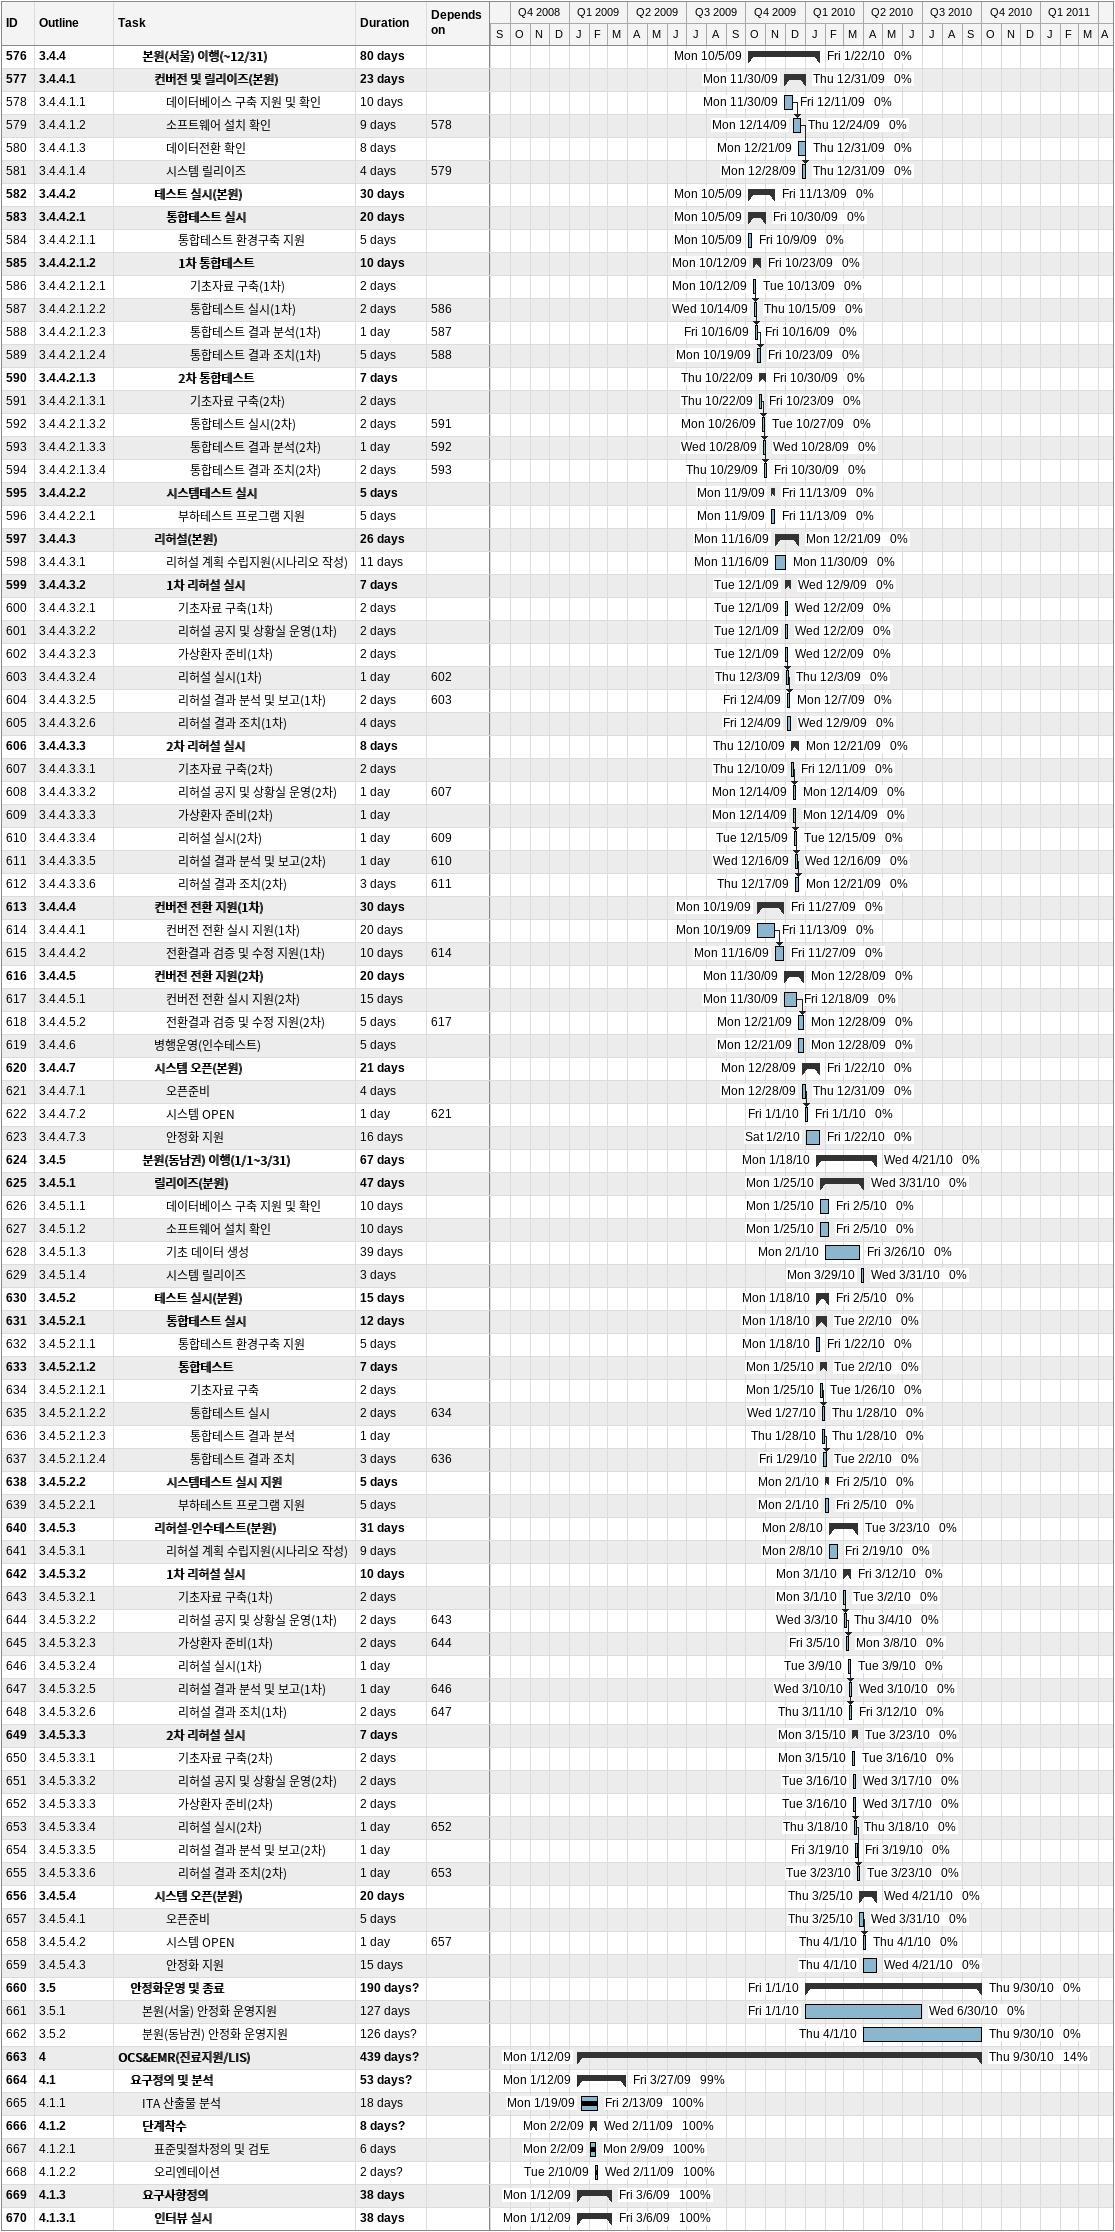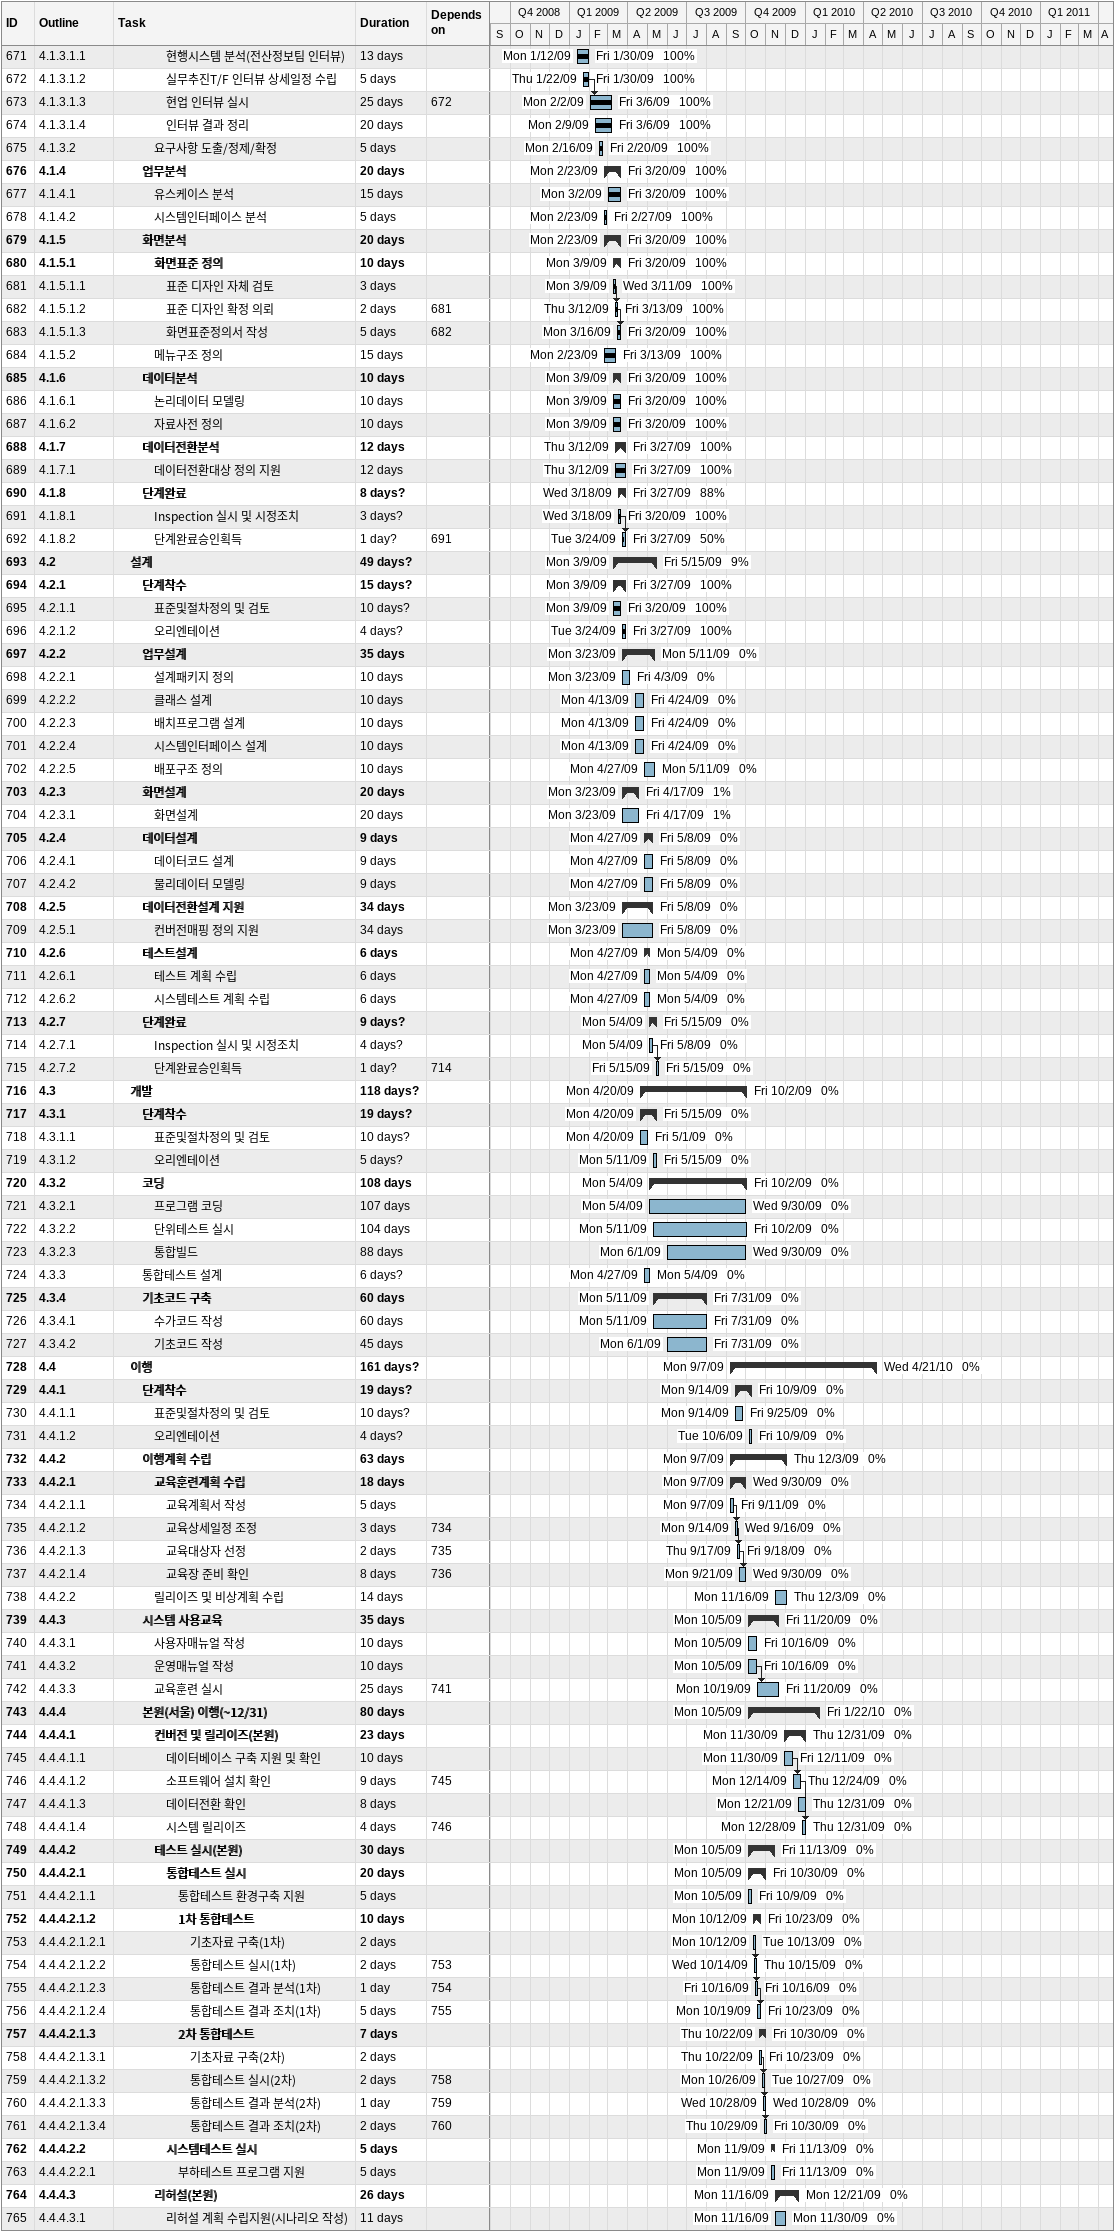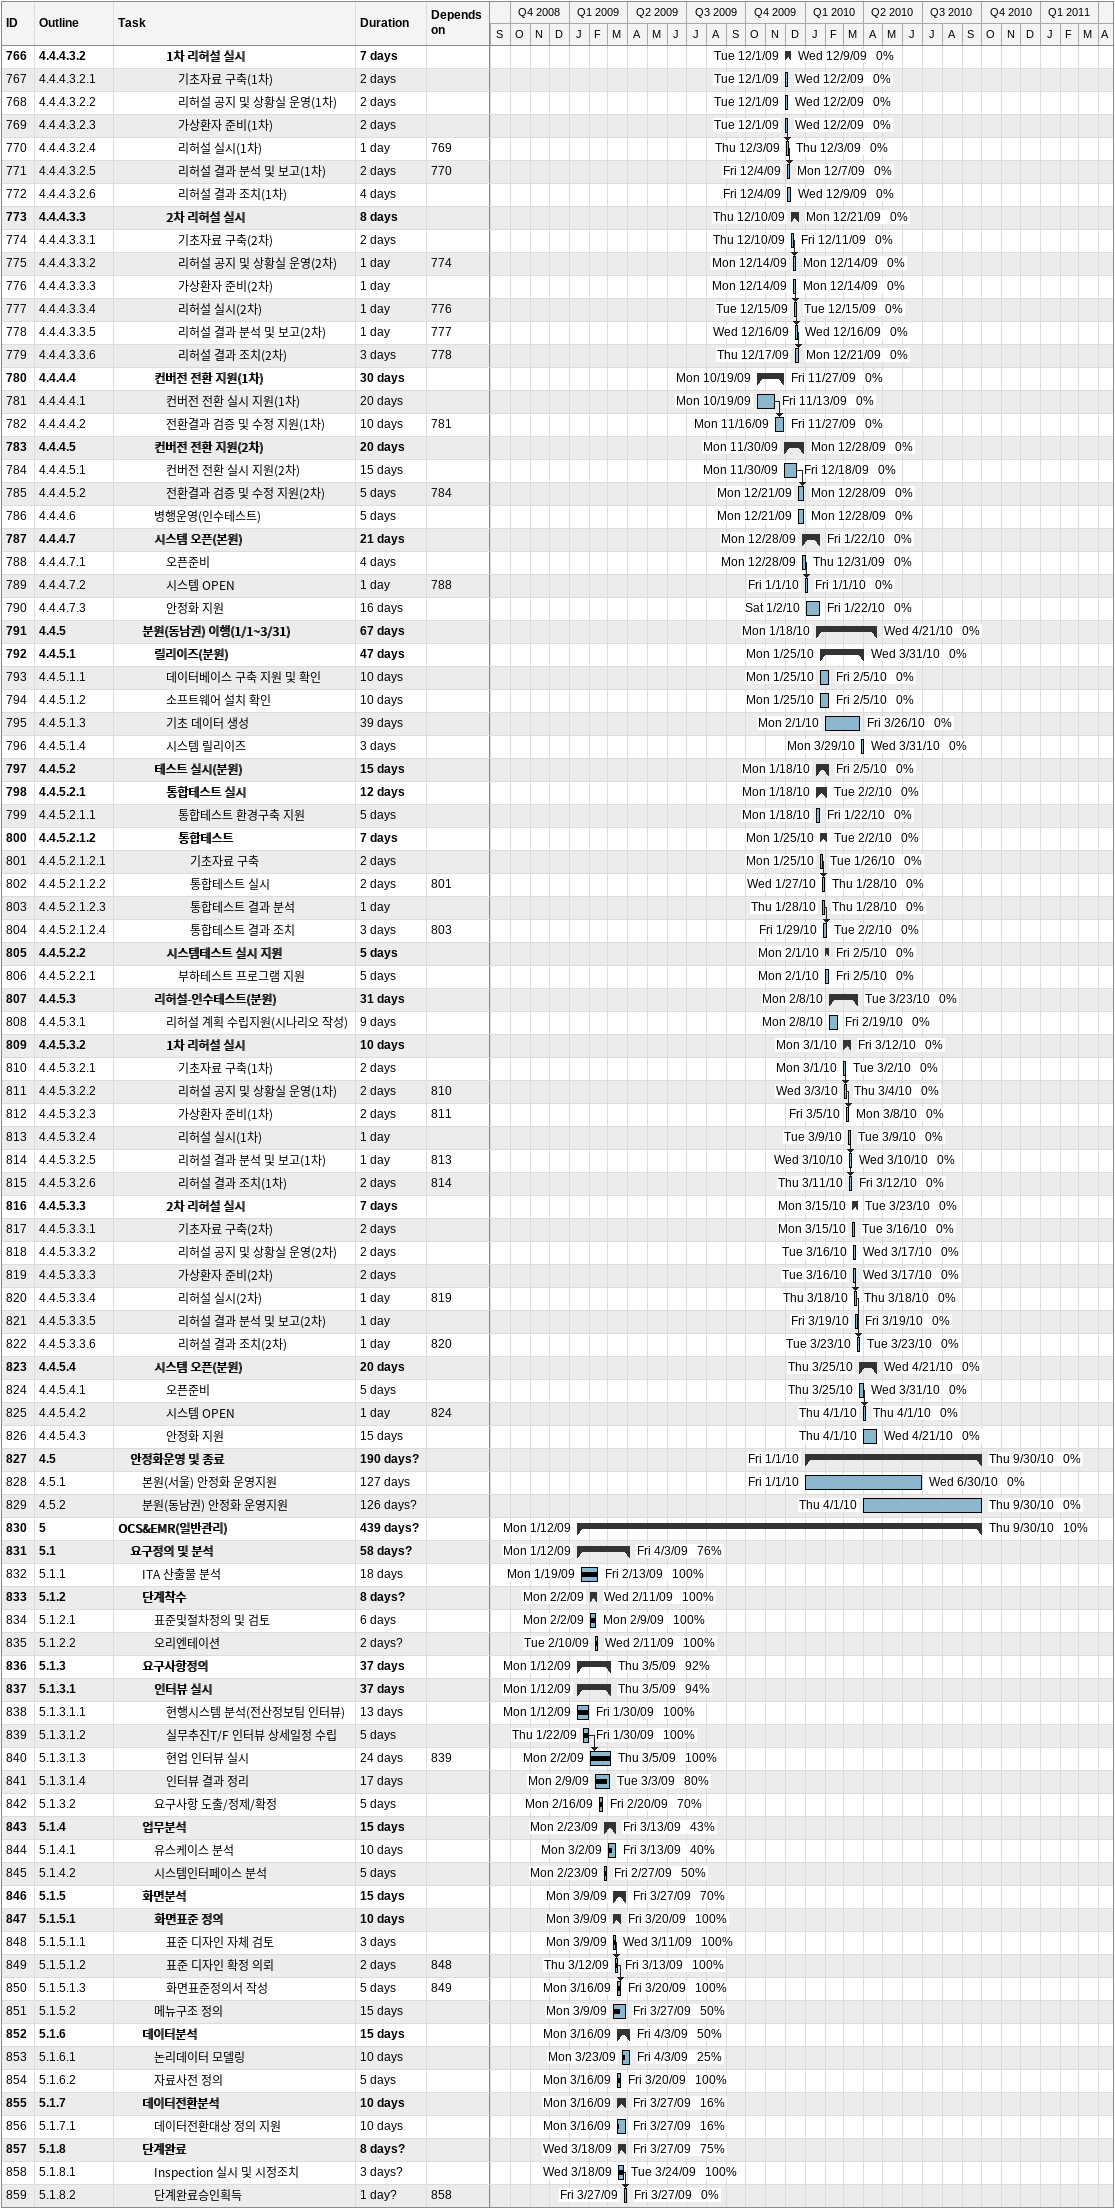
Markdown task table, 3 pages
| ID | WBS | Task | Duration | Start | Finish | Predecessors | % complete |
|---|---|---|---|---|---|---|---|
| 576 | 3.4.4 | **본원(서울) 이행(~12/31)** | 80d | 2009-10-05 | 2010-01-22 |  | 0 |
| 577 | 3.4.4.1 | **컨버전 및 릴리이즈(본원)** | 23d | 2009-11-30 | 2009-12-31 |  | 0 |
| 578 | 3.4.4.1.1 | 데이터베이스 구축 지원 및 확인 | 10d | 2009-11-30 | 2009-12-11 |  | 0 |
| 579 | 3.4.4.1.2 | 소프트웨어 설치 확인 | 9d | 2009-12-14 | 2009-12-24 | 578 | 0 |
| 580 | 3.4.4.1.3 | 데이터전환 확인 | 8d | 2009-12-21 | 2009-12-31 |  | 0 |
| 581 | 3.4.4.1.4 | 시스템 릴리이즈 | 4d | 2009-12-28 | 2009-12-31 | 579 | 0 |
| 582 | 3.4.4.2 | **테스트 실시(본원)** | 30d | 2009-10-05 | 2009-11-13 |  | 0 |
| 583 | 3.4.4.2.1 | **통합테스트 실시** | 20d | 2009-10-05 | 2009-10-30 |  | 0 |
| 584 | 3.4.4.2.1.1 | 통합테스트 환경구축 지원 | 5d | 2009-10-05 | 2009-10-09 |  | 0 |
| 585 | 3.4.4.2.1.2 | **1차 통합테스트** | 10d | 2009-10-12 | 2009-10-23 |  | 0 |
| 586 | 3.4.4.2.1.2.1 | 기초자료 구축(1차) | 2d | 2009-10-12 | 2009-10-13 |  | 0 |
| 587 | 3.4.4.2.1.2.2 | 통합테스트 실시(1차) | 2d | 2009-10-14 | 2009-10-15 | 586 | 0 |
| 588 | 3.4.4.2.1.2.3 | 통합테스트 결과 분석(1차) | 1d | 2009-10-16 | 2009-10-16 | 587 | 0 |
| 589 | 3.4.4.2.1.2.4 | 통합테스트 결과 조치(1차) | 5d | 2009-10-19 | 2009-10-23 | 588 | 0 |
| 590 | 3.4.4.2.1.3 | **2차 통합테스트** | 7d | 2009-10-22 | 2009-10-30 |  | 0 |
| 591 | 3.4.4.2.1.3.1 | 기초자료 구축(2차) | 2d | 2009-10-22 | 2009-10-23 |  | 0 |
| 592 | 3.4.4.2.1.3.2 | 통합테스트 실시(2차) | 2d | 2009-10-26 | 2009-10-27 | 591 | 0 |
| 593 | 3.4.4.2.1.3.3 | 통합테스트 결과 분석(2차) | 1d | 2009-10-28 | 2009-10-28 | 592 | 0 |
| 594 | 3.4.4.2.1.3.4 | 통합테스트 결과 조치(2차) | 2d | 2009-10-29 | 2009-10-30 | 593 | 0 |
| 595 | 3.4.4.2.2 | **시스템테스트 실시** | 5d | 2009-11-09 | 2009-11-13 |  | 0 |
| 596 | 3.4.4.2.2.1 | 부하테스트 프로그램 지원 | 5d | 2009-11-09 | 2009-11-13 |  | 0 |
| 597 | 3.4.4.3 | **리허설(본원)** | 26d | 2009-11-16 | 2009-12-21 |  | 0 |
| 598 | 3.4.4.3.1 | 리허설 계획 수립지원(시나리오 작성) | 11d | 2009-11-16 | 2009-11-30 |  | 0 |
| 599 | 3.4.4.3.2 | **1차 리허설 실시** | 7d | 2009-12-01 | 2009-12-09 |  | 0 |
| 600 | 3.4.4.3.2.1 | 기초자료 구축(1차) | 2d | 2009-12-01 | 2009-12-02 |  | 0 |
| 601 | 3.4.4.3.2.2 | 리허설 공지 및 상황실 운영(1차) | 2d | 2009-12-01 | 2009-12-02 |  | 0 |
| 602 | 3.4.4.3.2.3 | 가상환자 준비(1차) | 2d | 2009-12-01 | 2009-12-02 |  | 0 |
| 603 | 3.4.4.3.2.4 | 리허설 실시(1차) | 1d | 2009-12-03 | 2009-12-03 | 602 | 0 |
| 604 | 3.4.4.3.2.5 | 리허설 결과 분석 및 보고(1차) | 2d | 2009-12-04 | 2009-12-07 | 603 | 0 |
| 605 | 3.4.4.3.2.6 | 리허설 결과 조치(1차) | 4d | 2009-12-04 | 2009-12-09 |  | 0 |
| 606 | 3.4.4.3.3 | **2차 리허설 실시** | 8d | 2009-12-10 | 2009-12-21 |  | 0 |
| 607 | 3.4.4.3.3.1 | 기초자료 구축(2차) | 2d | 2009-12-10 | 2009-12-11 |  | 0 |
| 608 | 3.4.4.3.3.2 | 리허설 공지 및 상황실 운영(2차) | 1d | 2009-12-14 | 2009-12-14 | 607 | 0 |
| 609 | 3.4.4.3.3.3 | 가상환자 준비(2차) | 1d | 2009-12-14 | 2009-12-14 |  | 0 |
| 610 | 3.4.4.3.3.4 | 리허설 실시(2차) | 1d | 2009-12-15 | 2009-12-15 | 609 | 0 |
| 611 | 3.4.4.3.3.5 | 리허설 결과 분석 및 보고(2차) | 1d | 2009-12-16 | 2009-12-16 | 610 | 0 |
| 612 | 3.4.4.3.3.6 | 리허설 결과 조치(2차) | 3d | 2009-12-17 | 2009-12-21 | 611 | 0 |
| 613 | 3.4.4.4 | **컨버전 전환 지원(1차)** | 30d | 2009-10-19 | 2009-11-27 |  | 0 |
| 614 | 3.4.4.4.1 | 컨버전 전환 실시 지원(1차) | 20d | 2009-10-19 | 2009-11-13 |  | 0 |
| 615 | 3.4.4.4.2 | 전환결과 검증 및 수정 지원(1차) | 10d | 2009-11-16 | 2009-11-27 | 614 | 0 |
| 616 | 3.4.4.5 | **컨버전 전환 지원(2차)** | 20d | 2009-11-30 | 2009-12-28 |  | 0 |
| 617 | 3.4.4.5.1 | 컨버전 전환 실시 지원(2차) | 15d | 2009-11-30 | 2009-12-18 |  | 0 |
| 618 | 3.4.4.5.2 | 전환결과 검증 및 수정 지원(2차) | 5d | 2009-12-21 | 2009-12-28 | 617 | 0 |
| 619 | 3.4.4.6 | 병행운영(인수테스트) | 5d | 2009-12-21 | 2009-12-28 |  | 0 |
| 620 | 3.4.4.7 | **시스템 오픈(본원)** | 21d | 2009-12-28 | 2010-01-22 |  | 0 |
| 621 | 3.4.4.7.1 | 오픈준비 | 4d | 2009-12-28 | 2009-12-31 |  | 0 |
| 622 | 3.4.4.7.2 | 시스템 OPEN | 1d | 2010-01-01 | 2010-01-01 | 621 | 0 |
| 623 | 3.4.4.7.3 | 안정화 지원 | 16d | 2010-01-02 | 2010-01-22 |  | 0 |
| 624 | 3.4.5 | **분원(동남권) 이행(1/1~3/31)** | 67d | 2010-01-18 | 2010-04-21 |  | 0 |
| 625 | 3.4.5.1 | **릴리이즈(분원)** | 47d | 2010-01-25 | 2010-03-31 |  | 0 |
| 626 | 3.4.5.1.1 | 데이터베이스 구축 지원 및 확인 | 10d | 2010-01-25 | 2010-02-05 |  | 0 |
| 627 | 3.4.5.1.2 | 소프트웨어 설치 확인 | 10d | 2010-01-25 | 2010-02-05 |  | 0 |
| 628 | 3.4.5.1.3 | 기초 데이터 생성 | 39d | 2010-02-01 | 2010-03-26 |  | 0 |
| 629 | 3.4.5.1.4 | 시스템 릴리이즈 | 3d | 2010-03-29 | 2010-03-31 |  | 0 |
| 630 | 3.4.5.2 | **테스트 실시(분원)** | 15d | 2010-01-18 | 2010-02-05 |  | 0 |
| 631 | 3.4.5.2.1 | **통합테스트 실시** | 12d | 2010-01-18 | 2010-02-02 |  | 0 |
| 632 | 3.4.5.2.1.1 | 통합테스트 환경구축 지원 | 5d | 2010-01-18 | 2010-01-22 |  | 0 |
| 633 | 3.4.5.2.1.2 | **통합테스트** | 7d | 2010-01-25 | 2010-02-02 |  | 0 |
| 634 | 3.4.5.2.1.2.1 | 기초자료 구축 | 2d | 2010-01-25 | 2010-01-26 |  | 0 |
| 635 | 3.4.5.2.1.2.2 | 통합테스트 실시 | 2d | 2010-01-27 | 2010-01-28 | 634 | 0 |
| 636 | 3.4.5.2.1.2.3 | 통합테스트 결과 분석 | 1d | 2010-01-28 | 2010-01-28 |  | 0 |
| 637 | 3.4.5.2.1.2.4 | 통합테스트 결과 조치 | 3d | 2010-01-29 | 2010-02-02 | 636 | 0 |
| 638 | 3.4.5.2.2 | **시스템테스트 실시 지원** | 5d | 2010-02-01 | 2010-02-05 |  | 0 |
| 639 | 3.4.5.2.2.1 | 부하테스트 프로그램 지원 | 5d | 2010-02-01 | 2010-02-05 |  | 0 |
| 640 | 3.4.5.3 | **리허설-인수테스트(분원)** | 31d | 2010-02-08 | 2010-03-23 |  | 0 |
| 641 | 3.4.5.3.1 | 리허설 계획 수립지원(시나리오 작성) | 9d | 2010-02-08 | 2010-02-19 |  | 0 |
| 642 | 3.4.5.3.2 | **1차 리허설 실시** | 10d | 2010-03-01 | 2010-03-12 |  | 0 |
| 643 | 3.4.5.3.2.1 | 기초자료 구축(1차) | 2d | 2010-03-01 | 2010-03-02 |  | 0 |
| 644 | 3.4.5.3.2.2 | 리허설 공지 및 상황실 운영(1차) | 2d | 2010-03-03 | 2010-03-04 | 643 | 0 |
| 645 | 3.4.5.3.2.3 | 가상환자 준비(1차) | 2d | 2010-03-05 | 2010-03-08 | 644 | 0 |
| 646 | 3.4.5.3.2.4 | 리허설 실시(1차) | 1d | 2010-03-09 | 2010-03-09 |  | 0 |
| 647 | 3.4.5.3.2.5 | 리허설 결과 분석 및 보고(1차) | 1d | 2010-03-10 | 2010-03-10 | 646 | 0 |
| 648 | 3.4.5.3.2.6 | 리허설 결과 조치(1차) | 2d | 2010-03-11 | 2010-03-12 | 647 | 0 |
| 649 | 3.4.5.3.3 | **2차 리허설 실시** | 7d | 2010-03-15 | 2010-03-23 |  | 0 |
| 650 | 3.4.5.3.3.1 | 기초자료 구축(2차) | 2d | 2010-03-15 | 2010-03-16 |  | 0 |
| 651 | 3.4.5.3.3.2 | 리허설 공지 및 상황실 운영(2차) | 2d | 2010-03-16 | 2010-03-17 |  | 0 |
| 652 | 3.4.5.3.3.3 | 가상환자 준비(2차) | 2d | 2010-03-16 | 2010-03-17 |  | 0 |
| 653 | 3.4.5.3.3.4 | 리허설 실시(2차) | 1d | 2010-03-18 | 2010-03-18 | 652 | 0 |
| 654 | 3.4.5.3.3.5 | 리허설 결과 분석 및 보고(2차) | 1d | 2010-03-19 | 2010-03-19 |  | 0 |
| 655 | 3.4.5.3.3.6 | 리허설 결과 조치(2차) | 1d | 2010-03-23 | 2010-03-23 | 653 | 0 |
| 656 | 3.4.5.4 | **시스템 오픈(분원)** | 20d | 2010-03-25 | 2010-04-21 |  | 0 |
| 657 | 3.4.5.4.1 | 오픈준비 | 5d | 2010-03-25 | 2010-03-31 |  | 0 |
| 658 | 3.4.5.4.2 | 시스템 OPEN | 1d | 2010-04-01 | 2010-04-01 | 657 | 0 |
| 659 | 3.4.5.4.3 | 안정화 지원 | 15d | 2010-04-01 | 2010-04-21 |  | 0 |
| 660 | 3.5 | **안정화운영 및 종료** | 190d? | 2010-01-01 | 2010-09-30 |  | 0 |
| 661 | 3.5.1 | 본원(서울) 안정화 운영지원 | 127d | 2010-01-01 | 2010-06-30 |  | 0 |
| 662 | 3.5.2 | 분원(동남권) 안정화 운영지원 | 126d? | 2010-04-01 | 2010-09-30 |  | 0 |
| 663 | 4 | **OCS&EMR(진료지원/LIS)** | 439d? | 2009-01-12 | 2010-09-30 |  | 14 |
| 664 | 4.1 | **요구정의 및 분석** | 53d? | 2009-01-12 | 2009-03-27 |  | 99 |
| 665 | 4.1.1 | ITA 산출물 분석 | 18d | 2009-01-19 | 2009-02-13 |  | 100 |
| 666 | 4.1.2 | **단계착수** | 8d? | 2009-02-02 | 2009-02-11 |  | 100 |
| 667 | 4.1.2.1 | 표준및절차정의 및 검토 | 6d | 2009-02-02 | 2009-02-09 |  | 100 |
| 668 | 4.1.2.2 | 오리엔테이션 | 2d? | 2009-02-10 | 2009-02-11 |  | 100 |
| 669 | 4.1.3 | **요구사항정의** | 38d | 2009-01-12 | 2009-03-06 |  | 100 |
| 670 | 4.1.3.1 | **인터뷰 실시** | 38d | 2009-01-12 | 2009-03-06 |  | 100 |
| 671 | 4.1.3.1.1 | 현행시스템 분석(전산정보팀 인터뷰) | 13d | 2009-01-12 | 2009-01-30 |  | 100 |
| 672 | 4.1.3.1.2 | 실무추진T/F 인터뷰 상세일정 수립 | 5d | 2009-01-22 | 2009-01-30 |  | 100 |
| 673 | 4.1.3.1.3 | 현업 인터뷰 실시 | 25d | 2009-02-02 | 2009-03-06 | 672 | 100 |
| 674 | 4.1.3.1.4 | 인터뷰 결과 정리 | 20d | 2009-02-09 | 2009-03-06 |  | 100 |
| 675 | 4.1.3.2 | 요구사항 도출/정제/확정 | 5d | 2009-02-16 | 2009-02-20 |  | 100 |
| 676 | 4.1.4 | **업무분석** | 20d | 2009-02-23 | 2009-03-20 |  | 100 |
| 677 | 4.1.4.1 | 유스케이스 분석 | 15d | 2009-03-02 | 2009-03-20 |  | 100 |
| 678 | 4.1.4.2 | 시스템인터페이스 분석 | 5d | 2009-02-23 | 2009-02-27 |  | 100 |
| 679 | 4.1.5 | **화면분석** | 20d | 2009-02-23 | 2009-03-20 |  | 100 |
| 680 | 4.1.5.1 | **화면표준 정의** | 10d | 2009-03-09 | 2009-03-20 |  | 100 |
| 681 | 4.1.5.1.1 | 표준 디자인 자체 검토 | 3d | 2009-03-09 | 2009-03-11 |  | 100 |
| 682 | 4.1.5.1.2 | 표준 디자인 확정 의뢰 | 2d | 2009-03-12 | 2009-03-13 | 681 | 100 |
| 683 | 4.1.5.1.3 | 화면표준정의서 작성 | 5d | 2009-03-16 | 2009-03-20 | 682 | 100 |
| 684 | 4.1.5.2 | 메뉴구조 정의 | 15d | 2009-02-23 | 2009-03-13 |  | 100 |
| 685 | 4.1.6 | **데이터분석** | 10d | 2009-03-09 | 2009-03-20 |  | 100 |
| 686 | 4.1.6.1 | 논리데이터 모델링 | 10d | 2009-03-09 | 2009-03-20 |  | 100 |
| 687 | 4.1.6.2 | 자료사전 정의 | 10d | 2009-03-09 | 2009-03-20 |  | 100 |
| 688 | 4.1.7 | **데이터전환분석** | 12d | 2009-03-12 | 2009-03-27 |  | 100 |
| 689 | 4.1.7.1 | 데이터전환대상 정의 지원 | 12d | 2009-03-12 | 2009-03-27 |  | 100 |
| 690 | 4.1.8 | **단계완료** | 8d? | 2009-03-18 | 2009-03-27 |  | 88 |
| 691 | 4.1.8.1 | Inspection 실시 및 시정조치 | 3d? | 2009-03-18 | 2009-03-20 |  | 100 |
| 692 | 4.1.8.2 | 단계완료승인획득 | 1d? | 2009-03-24 | 2009-03-27 | 691 | 50 |
| 693 | 4.2 | **설계** | 49d? | 2009-03-09 | 2009-05-15 |  | 9 |
| 694 | 4.2.1 | **단계착수** | 15d? | 2009-03-09 | 2009-03-27 |  | 100 |
| 695 | 4.2.1.1 | 표준및절차정의 및 검토 | 10d? | 2009-03-09 | 2009-03-20 |  | 100 |
| 696 | 4.2.1.2 | 오리엔테이션 | 4d? | 2009-03-24 | 2009-03-27 |  | 100 |
| 697 | 4.2.2 | **업무설계** | 35d | 2009-03-23 | 2009-05-11 |  | 0 |
| 698 | 4.2.2.1 | 설계패키지 정의 | 10d | 2009-03-23 | 2009-04-03 |  | 0 |
| 699 | 4.2.2.2 | 클래스 설계 | 10d | 2009-04-13 | 2009-04-24 |  | 0 |
| 700 | 4.2.2.3 | 배치프로그램 설계 | 10d | 2009-04-13 | 2009-04-24 |  | 0 |
| 701 | 4.2.2.4 | 시스템인터페이스 설계 | 10d | 2009-04-13 | 2009-04-24 |  | 0 |
| 702 | 4.2.2.5 | 배포구조 정의 | 10d | 2009-04-27 | 2009-05-11 |  | 0 |
| 703 | 4.2.3 | **화면설계** | 20d | 2009-03-23 | 2009-04-17 |  | 1 |
| 704 | 4.2.3.1 | 화면설계 | 20d | 2009-03-23 | 2009-04-17 |  | 1 |
| 705 | 4.2.4 | **데이터설계** | 9d | 2009-04-27 | 2009-05-08 |  | 0 |
| 706 | 4.2.4.1 | 데이터코드 설계 | 9d | 2009-04-27 | 2009-05-08 |  | 0 |
| 707 | 4.2.4.2 | 물리데이터 모델링 | 9d | 2009-04-27 | 2009-05-08 |  | 0 |
| 708 | 4.2.5 | **데이터전환설계 지원** | 34d | 2009-03-23 | 2009-05-08 |  | 0 |
| 709 | 4.2.5.1 | 컨버전매핑 정의 지원 | 34d | 2009-03-23 | 2009-05-08 |  | 0 |
| 710 | 4.2.6 | **테스트설계** | 6d | 2009-04-27 | 2009-05-04 |  | 0 |
| 711 | 4.2.6.1 | 테스트 계획 수립 | 6d | 2009-04-27 | 2009-05-04 |  | 0 |
| 712 | 4.2.6.2 | 시스템테스트 계획 수립 | 6d | 2009-04-27 | 2009-05-04 |  | 0 |
| 713 | 4.2.7 | **단계완료** | 9d? | 2009-05-04 | 2009-05-15 |  | 0 |
| 714 | 4.2.7.1 | Inspection 실시 및 시정조치 | 4d? | 2009-05-04 | 2009-05-08 |  | 0 |
| 715 | 4.2.7.2 | 단계완료승인획득 | 1d? | 2009-05-15 | 2009-05-15 | 714 | 0 |
| 716 | 4.3 | **개발** | 118d? | 2009-04-20 | 2009-10-02 |  | 0 |
| 717 | 4.3.1 | **단계착수** | 19d? | 2009-04-20 | 2009-05-15 |  | 0 |
| 718 | 4.3.1.1 | 표준및절차정의 및 검토 | 10d? | 2009-04-20 | 2009-05-01 |  | 0 |
| 719 | 4.3.1.2 | 오리엔테이션 | 5d? | 2009-05-11 | 2009-05-15 |  | 0 |
| 720 | 4.3.2 | **코딩** | 108d | 2009-05-04 | 2009-10-02 |  | 0 |
| 721 | 4.3.2.1 | 프로그램 코딩 | 107d | 2009-05-04 | 2009-09-30 |  | 0 |
| 722 | 4.3.2.2 | 단위테스트 실시 | 104d | 2009-05-11 | 2009-10-02 |  | 0 |
| 723 | 4.3.2.3 | 통합빌드 | 88d | 2009-06-01 | 2009-09-30 |  | 0 |
| 724 | 4.3.3 | 통합테스트 설계 | 6d? | 2009-04-27 | 2009-05-04 |  | 0 |
| 725 | 4.3.4 | **기초코드 구축** | 60d | 2009-05-11 | 2009-07-31 |  | 0 |
| 726 | 4.3.4.1 | 수가코드 작성 | 60d | 2009-05-11 | 2009-07-31 |  | 0 |
| 727 | 4.3.4.2 | 기초코드 작성 | 45d | 2009-06-01 | 2009-07-31 |  | 0 |
| 728 | 4.4 | **이행** | 161d? | 2009-09-07 | 2010-04-21 |  | 0 |
| 729 | 4.4.1 | **단계착수** | 19d? | 2009-09-14 | 2009-10-09 |  | 0 |
| 730 | 4.4.1.1 | 표준및절차정의 및 검토 | 10d? | 2009-09-14 | 2009-09-25 |  | 0 |
| 731 | 4.4.1.2 | 오리엔테이션 | 4d? | 2009-10-06 | 2009-10-09 |  | 0 |
| 732 | 4.4.2 | **이행계획 수립** | 63d | 2009-09-07 | 2009-12-03 |  | 0 |
| 733 | 4.4.2.1 | **교육훈련계획 수립** | 18d | 2009-09-07 | 2009-09-30 |  | 0 |
| 734 | 4.4.2.1.1 | 교육계획서 작성 | 5d | 2009-09-07 | 2009-09-11 |  | 0 |
| 735 | 4.4.2.1.2 | 교육상세일정 조정 | 3d | 2009-09-14 | 2009-09-16 | 734 | 0 |
| 736 | 4.4.2.1.3 | 교육대상자 선정 | 2d | 2009-09-17 | 2009-09-18 | 735 | 0 |
| 737 | 4.4.2.1.4 | 교육장 준비 확인 | 8d | 2009-09-21 | 2009-09-30 | 736 | 0 |
| 738 | 4.4.2.2 | 릴리이즈 및 비상계획 수립 | 14d | 2009-11-16 | 2009-12-03 |  | 0 |
| 739 | 4.4.3 | **시스템 사용교육** | 35d | 2009-10-05 | 2009-11-20 |  | 0 |
| 740 | 4.4.3.1 | 사용자매뉴얼 작성 | 10d | 2009-10-05 | 2009-10-16 |  | 0 |
| 741 | 4.4.3.2 | 운영매뉴얼 작성 | 10d | 2009-10-05 | 2009-10-16 |  | 0 |
| 742 | 4.4.3.3 | 교육훈련 실시 | 25d | 2009-10-19 | 2009-11-20 | 741 | 0 |
| 743 | 4.4.4 | **본원(서울) 이행(~12/31)** | 80d | 2009-10-05 | 2010-01-22 |  | 0 |
| 744 | 4.4.4.1 | **컨버전 및 릴리이즈(본원)** | 23d | 2009-11-30 | 2009-12-31 |  | 0 |
| 745 | 4.4.4.1.1 | 데이터베이스 구축 지원 및 확인 | 10d | 2009-11-30 | 2009-12-11 |  | 0 |
| 746 | 4.4.4.1.2 | 소프트웨어 설치 확인 | 9d | 2009-12-14 | 2009-12-24 | 745 | 0 |
| 747 | 4.4.4.1.3 | 데이터전환 확인 | 8d | 2009-12-21 | 2009-12-31 |  | 0 |
| 748 | 4.4.4.1.4 | 시스템 릴리이즈 | 4d | 2009-12-28 | 2009-12-31 | 746 | 0 |
| 749 | 4.4.4.2 | **테스트 실시(본원)** | 30d | 2009-10-05 | 2009-11-13 |  | 0 |
| 750 | 4.4.4.2.1 | **통합테스트 실시** | 20d | 2009-10-05 | 2009-10-30 |  | 0 |
| 751 | 4.4.4.2.1.1 | 통합테스트 환경구축 지원 | 5d | 2009-10-05 | 2009-10-09 |  | 0 |
| 752 | 4.4.4.2.1.2 | **1차 통합테스트** | 10d | 2009-10-12 | 2009-10-23 |  | 0 |
| 753 | 4.4.4.2.1.2.1 | 기초자료 구축(1차) | 2d | 2009-10-12 | 2009-10-13 |  | 0 |
| 754 | 4.4.4.2.1.2.2 | 통합테스트 실시(1차) | 2d | 2009-10-14 | 2009-10-15 | 753 | 0 |
| 755 | 4.4.4.2.1.2.3 | 통합테스트 결과 분석(1차) | 1d | 2009-10-16 | 2009-10-16 | 754 | 0 |
| 756 | 4.4.4.2.1.2.4 | 통합테스트 결과 조치(1차) | 5d | 2009-10-19 | 2009-10-23 | 755 | 0 |
| 757 | 4.4.4.2.1.3 | **2차 통합테스트** | 7d | 2009-10-22 | 2009-10-30 |  | 0 |
| 758 | 4.4.4.2.1.3.1 | 기초자료 구축(2차) | 2d | 2009-10-22 | 2009-10-23 |  | 0 |
| 759 | 4.4.4.2.1.3.2 | 통합테스트 실시(2차) | 2d | 2009-10-26 | 2009-10-27 | 758 | 0 |
| 760 | 4.4.4.2.1.3.3 | 통합테스트 결과 분석(2차) | 1d | 2009-10-28 | 2009-10-28 | 759 | 0 |
| 761 | 4.4.4.2.1.3.4 | 통합테스트 결과 조치(2차) | 2d | 2009-10-29 | 2009-10-30 | 760 | 0 |
| 762 | 4.4.4.2.2 | **시스템테스트 실시** | 5d | 2009-11-09 | 2009-11-13 |  | 0 |
| 763 | 4.4.4.2.2.1 | 부하테스트 프로그램 지원 | 5d | 2009-11-09 | 2009-11-13 |  | 0 |
| 764 | 4.4.4.3 | **리허설(본원)** | 26d | 2009-11-16 | 2009-12-21 |  | 0 |
| 765 | 4.4.4.3.1 | 리허설 계획 수립지원(시나리오 작성) | 11d | 2009-11-16 | 2009-11-30 |  | 0 |
| 766 | 4.4.4.3.2 | **1차 리허설 실시** | 7d | 2009-12-01 | 2009-12-09 |  | 0 |
| 767 | 4.4.4.3.2.1 | 기초자료 구축(1차) | 2d | 2009-12-01 | 2009-12-02 |  | 0 |
| 768 | 4.4.4.3.2.2 | 리허설 공지 및 상황실 운영(1차) | 2d | 2009-12-01 | 2009-12-02 |  | 0 |
| 769 | 4.4.4.3.2.3 | 가상환자 준비(1차) | 2d | 2009-12-01 | 2009-12-02 |  | 0 |
| 770 | 4.4.4.3.2.4 | 리허설 실시(1차) | 1d | 2009-12-03 | 2009-12-03 | 769 | 0 |
| 771 | 4.4.4.3.2.5 | 리허설 결과 분석 및 보고(1차) | 2d | 2009-12-04 | 2009-12-07 | 770 | 0 |
| 772 | 4.4.4.3.2.6 | 리허설 결과 조치(1차) | 4d | 2009-12-04 | 2009-12-09 |  | 0 |
| 773 | 4.4.4.3.3 | **2차 리허설 실시** | 8d | 2009-12-10 | 2009-12-21 |  | 0 |
| 774 | 4.4.4.3.3.1 | 기초자료 구축(2차) | 2d | 2009-12-10 | 2009-12-11 |  | 0 |
| 775 | 4.4.4.3.3.2 | 리허설 공지 및 상황실 운영(2차) | 1d | 2009-12-14 | 2009-12-14 | 774 | 0 |
| 776 | 4.4.4.3.3.3 | 가상환자 준비(2차) | 1d | 2009-12-14 | 2009-12-14 |  | 0 |
| 777 | 4.4.4.3.3.4 | 리허설 실시(2차) | 1d | 2009-12-15 | 2009-12-15 | 776 | 0 |
| 778 | 4.4.4.3.3.5 | 리허설 결과 분석 및 보고(2차) | 1d | 2009-12-16 | 2009-12-16 | 777 | 0 |
| 779 | 4.4.4.3.3.6 | 리허설 결과 조치(2차) | 3d | 2009-12-17 | 2009-12-21 | 778 | 0 |
| 780 | 4.4.4.4 | **컨버전 전환 지원(1차)** | 30d | 2009-10-19 | 2009-11-27 |  | 0 |
| 781 | 4.4.4.4.1 | 컨버전 전환 실시 지원(1차) | 20d | 2009-10-19 | 2009-11-13 |  | 0 |
| 782 | 4.4.4.4.2 | 전환결과 검증 및 수정 지원(1차) | 10d | 2009-11-16 | 2009-11-27 | 781 | 0 |
| 783 | 4.4.4.5 | **컨버전 전환 지원(2차)** | 20d | 2009-11-30 | 2009-12-28 |  | 0 |
| 784 | 4.4.4.5.1 | 컨버전 전환 실시 지원(2차) | 15d | 2009-11-30 | 2009-12-18 |  | 0 |
| 785 | 4.4.4.5.2 | 전환결과 검증 및 수정 지원(2차) | 5d | 2009-12-21 | 2009-12-28 | 784 | 0 |
| 786 | 4.4.4.6 | 병행운영(인수테스트) | 5d | 2009-12-21 | 2009-12-28 |  | 0 |
| 787 | 4.4.4.7 | **시스템 오픈(본원)** | 21d | 2009-12-28 | 2010-01-22 |  | 0 |
| 788 | 4.4.4.7.1 | 오픈준비 | 4d | 2009-12-28 | 2009-12-31 |  | 0 |
| 789 | 4.4.4.7.2 | 시스템 OPEN | 1d | 2010-01-01 | 2010-01-01 | 788 | 0 |
| 790 | 4.4.4.7.3 | 안정화 지원 | 16d | 2010-01-02 | 2010-01-22 |  | 0 |
| 791 | 4.4.5 | **분원(동남권) 이행(1/1~3/31)** | 67d | 2010-01-18 | 2010-04-21 |  | 0 |
| 792 | 4.4.5.1 | **릴리이즈(분원)** | 47d | 2010-01-25 | 2010-03-31 |  | 0 |
| 793 | 4.4.5.1.1 | 데이터베이스 구축 지원 및 확인 | 10d | 2010-01-25 | 2010-02-05 |  | 0 |
| 794 | 4.4.5.1.2 | 소프트웨어 설치 확인 | 10d | 2010-01-25 | 2010-02-05 |  | 0 |
| 795 | 4.4.5.1.3 | 기초 데이터 생성 | 39d | 2010-02-01 | 2010-03-26 |  | 0 |
| 796 | 4.4.5.1.4 | 시스템 릴리이즈 | 3d | 2010-03-29 | 2010-03-31 |  | 0 |
| 797 | 4.4.5.2 | **테스트 실시(분원)** | 15d | 2010-01-18 | 2010-02-05 |  | 0 |
| 798 | 4.4.5.2.1 | **통합테스트 실시** | 12d | 2010-01-18 | 2010-02-02 |  | 0 |
| 799 | 4.4.5.2.1.1 | 통합테스트 환경구축 지원 | 5d | 2010-01-18 | 2010-01-22 |  | 0 |
| 800 | 4.4.5.2.1.2 | **통합테스트** | 7d | 2010-01-25 | 2010-02-02 |  | 0 |
| 801 | 4.4.5.2.1.2.1 | 기초자료 구축 | 2d | 2010-01-25 | 2010-01-26 |  | 0 |
| 802 | 4.4.5.2.1.2.2 | 통합테스트 실시 | 2d | 2010-01-27 | 2010-01-28 | 801 | 0 |
| 803 | 4.4.5.2.1.2.3 | 통합테스트 결과 분석 | 1d | 2010-01-28 | 2010-01-28 |  | 0 |
| 804 | 4.4.5.2.1.2.4 | 통합테스트 결과 조치 | 3d | 2010-01-29 | 2010-02-02 | 803 | 0 |
| 805 | 4.4.5.2.2 | **시스템테스트 실시 지원** | 5d | 2010-02-01 | 2010-02-05 |  | 0 |
| 806 | 4.4.5.2.2.1 | 부하테스트 프로그램 지원 | 5d | 2010-02-01 | 2010-02-05 |  | 0 |
| 807 | 4.4.5.3 | **리허설-인수테스트(분원)** | 31d | 2010-02-08 | 2010-03-23 |  | 0 |
| 808 | 4.4.5.3.1 | 리허설 계획 수립지원(시나리오 작성) | 9d | 2010-02-08 | 2010-02-19 |  | 0 |
| 809 | 4.4.5.3.2 | **1차 리허설 실시** | 10d | 2010-03-01 | 2010-03-12 |  | 0 |
| 810 | 4.4.5.3.2.1 | 기초자료 구축(1차) | 2d | 2010-03-01 | 2010-03-02 |  | 0 |
| 811 | 4.4.5.3.2.2 | 리허설 공지 및 상황실 운영(1차) | 2d | 2010-03-03 | 2010-03-04 | 810 | 0 |
| 812 | 4.4.5.3.2.3 | 가상환자 준비(1차) | 2d | 2010-03-05 | 2010-03-08 | 811 | 0 |
| 813 | 4.4.5.3.2.4 | 리허설 실시(1차) | 1d | 2010-03-09 | 2010-03-09 |  | 0 |
| 814 | 4.4.5.3.2.5 | 리허설 결과 분석 및 보고(1차) | 1d | 2010-03-10 | 2010-03-10 | 813 | 0 |
| 815 | 4.4.5.3.2.6 | 리허설 결과 조치(1차) | 2d | 2010-03-11 | 2010-03-12 | 814 | 0 |
| 816 | 4.4.5.3.3 | **2차 리허설 실시** | 7d | 2010-03-15 | 2010-03-23 |  | 0 |
| 817 | 4.4.5.3.3.1 | 기초자료 구축(2차) | 2d | 2010-03-15 | 2010-03-16 |  | 0 |
| 818 | 4.4.5.3.3.2 | 리허설 공지 및 상황실 운영(2차) | 2d | 2010-03-16 | 2010-03-17 |  | 0 |
| 819 | 4.4.5.3.3.3 | 가상환자 준비(2차) | 2d | 2010-03-16 | 2010-03-17 |  | 0 |
| 820 | 4.4.5.3.3.4 | 리허설 실시(2차) | 1d | 2010-03-18 | 2010-03-18 | 819 | 0 |
| 821 | 4.4.5.3.3.5 | 리허설 결과 분석 및 보고(2차) | 1d | 2010-03-19 | 2010-03-19 |  | 0 |
| 822 | 4.4.5.3.3.6 | 리허설 결과 조치(2차) | 1d | 2010-03-23 | 2010-03-23 | 820 | 0 |
| 823 | 4.4.5.4 | **시스템 오픈(분원)** | 20d | 2010-03-25 | 2010-04-21 |  | 0 |
| 824 | 4.4.5.4.1 | 오픈준비 | 5d | 2010-03-25 | 2010-03-31 |  | 0 |
| 825 | 4.4.5.4.2 | 시스템 OPEN | 1d | 2010-04-01 | 2010-04-01 | 824 | 0 |
| 826 | 4.4.5.4.3 | 안정화 지원 | 15d | 2010-04-01 | 2010-04-21 |  | 0 |
| 827 | 4.5 | **안정화운영 및 종료** | 190d? | 2010-01-01 | 2010-09-30 |  | 0 |
| 828 | 4.5.1 | 본원(서울) 안정화 운영지원 | 127d | 2010-01-01 | 2010-06-30 |  | 0 |
| 829 | 4.5.2 | 분원(동남권) 안정화 운영지원 | 126d? | 2010-04-01 | 2010-09-30 |  | 0 |
| 830 | 5 | **OCS&EMR(일반관리)** | 439d? | 2009-01-12 | 2010-09-30 |  | 10 |
| 831 | 5.1 | **요구정의 및 분석** | 58d? | 2009-01-12 | 2009-04-03 |  | 76 |
| 832 | 5.1.1 | ITA 산출물 분석 | 18d | 2009-01-19 | 2009-02-13 |  | 100 |
| 833 | 5.1.2 | **단계착수** | 8d? | 2009-02-02 | 2009-02-11 |  | 100 |
| 834 | 5.1.2.1 | 표준및절차정의 및 검토 | 6d | 2009-02-02 | 2009-02-09 |  | 100 |
| 835 | 5.1.2.2 | 오리엔테이션 | 2d? | 2009-02-10 | 2009-02-11 |  | 100 |
| 836 | 5.1.3 | **요구사항정의** | 37d | 2009-01-12 | 2009-03-05 |  | 92 |
| 837 | 5.1.3.1 | **인터뷰 실시** | 37d | 2009-01-12 | 2009-03-05 |  | 94 |
| 838 | 5.1.3.1.1 | 현행시스템 분석(전산정보팀 인터뷰) | 13d | 2009-01-12 | 2009-01-30 |  | 100 |
| 839 | 5.1.3.1.2 | 실무추진T/F 인터뷰 상세일정 수립 | 5d | 2009-01-22 | 2009-01-30 |  | 100 |
| 840 | 5.1.3.1.3 | 현업 인터뷰 실시 | 24d | 2009-02-02 | 2009-03-05 | 839 | 100 |
| 841 | 5.1.3.1.4 | 인터뷰 결과 정리 | 17d | 2009-02-09 | 2009-03-03 |  | 80 |
| 842 | 5.1.3.2 | 요구사항 도출/정제/확정 | 5d | 2009-02-16 | 2009-02-20 |  | 70 |
| 843 | 5.1.4 | **업무분석** | 15d | 2009-02-23 | 2009-03-13 |  | 43 |
| 844 | 5.1.4.1 | 유스케이스 분석 | 10d | 2009-03-02 | 2009-03-13 |  | 40 |
| 845 | 5.1.4.2 | 시스템인터페이스 분석 | 5d | 2009-02-23 | 2009-02-27 |  | 50 |
| 846 | 5.1.5 | **화면분석** | 15d | 2009-03-09 | 2009-03-27 |  | 70 |
| 847 | 5.1.5.1 | **화면표준 정의** | 10d | 2009-03-09 | 2009-03-20 |  | 100 |
| 848 | 5.1.5.1.1 | 표준 디자인 자체 검토 | 3d | 2009-03-09 | 2009-03-11 |  | 100 |
| 849 | 5.1.5.1.2 | 표준 디자인 확정 의뢰 | 2d | 2009-03-12 | 2009-03-13 | 848 | 100 |
| 850 | 5.1.5.1.3 | 화면표준정의서 작성 | 5d | 2009-03-16 | 2009-03-20 | 849 | 100 |
| 851 | 5.1.5.2 | 메뉴구조 정의 | 15d | 2009-03-09 | 2009-03-27 |  | 50 |
| 852 | 5.1.6 | **데이터분석** | 15d | 2009-03-16 | 2009-04-03 |  | 50 |
| 853 | 5.1.6.1 | 논리데이터 모델링 | 10d | 2009-03-23 | 2009-04-03 |  | 25 |
| 854 | 5.1.6.2 | 자료사전 정의 | 5d | 2009-03-16 | 2009-03-20 |  | 100 |
| 855 | 5.1.7 | **데이터전환분석** | 10d | 2009-03-16 | 2009-03-27 |  | 16 |
| 856 | 5.1.7.1 | 데이터전환대상 정의 지원 | 10d | 2009-03-16 | 2009-03-27 |  | 16 |
| 857 | 5.1.8 | **단계완료** | 8d? | 2009-03-18 | 2009-03-27 |  | 75 |
| 858 | 5.1.8.1 | Inspection 실시 및 시정조치 | 3d? | 2009-03-18 | 2009-03-24 |  | 100 |
| 859 | 5.1.8.2 | 단계완료승인획득 | 1d? | 2009-03-27 | 2009-03-27 | 858 | 0 |
